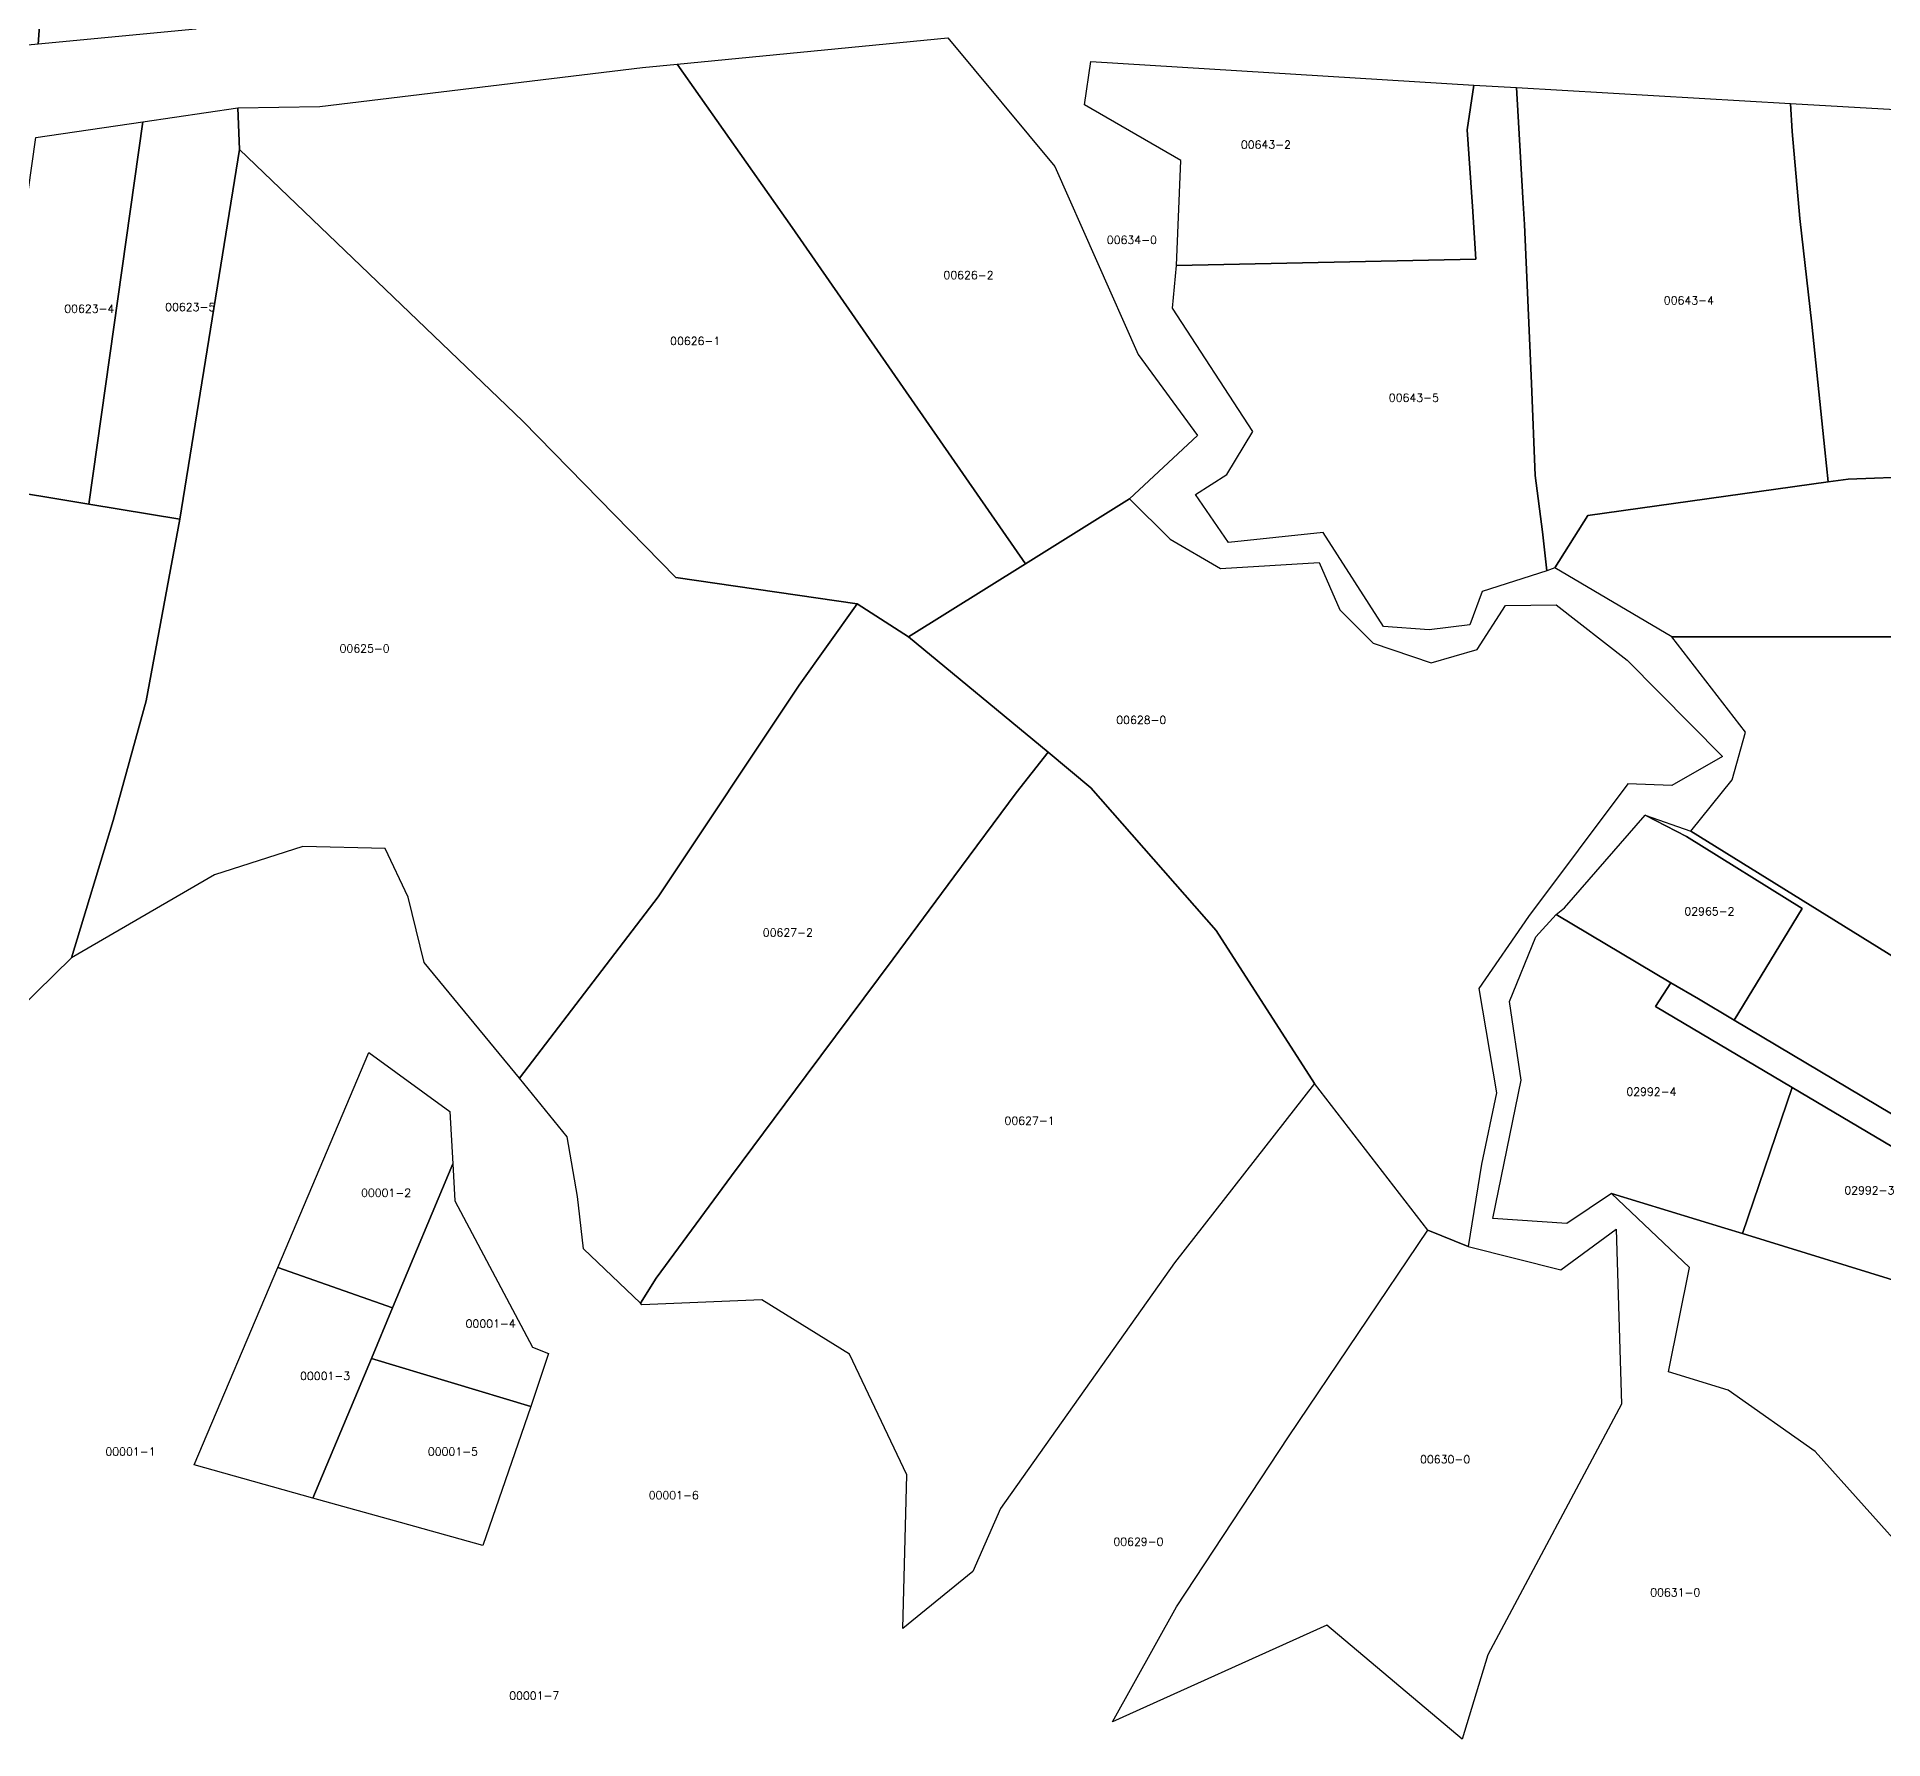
# Model space of a CAD drawing. Header units: metres. Extents: x 7423707 to 7427500, y 4706661 to 4708784.
# Drawn here: x 7424403.5 to 7424634.3, y 4706661.2 to 4706873.8 of the extents above; entities that cross this region are included whole.
import ezdxf

# ---------------------------------------------------------------- set-up
doc = ezdxf.new("R2010")
doc.units = ezdxf.units.M
doc.layers.add('Numrat_Parcelave', color=7, linetype='Continuous')
doc.layers.add('Parcelat_kadastrale2021', color=7, linetype='Continuous')
doc.styles.get("Standard").update_dxf_attribs({"font": 'simplex.shx'})

msp = doc.modelspace()

# ---------------------------------------------------------------- linework, layer by layer
at = {"layer": 'Parcelat_kadastrale2021'}
for points in [[(7424403.13, 4706935.17), (7424411.13, 4706920.81), (7424405.15, 4706893.01), (7424403.66, 4706872.94), (7424390.61, 4706871.67), (7424367.71, 4706865.11), (7424383.07, 4706947.52), (7424384.29, 4706937.61), (7424391.86, 4706933.01)], [(7424403.66, 4706872.94), (7424405.15, 4706893.01), (7424411.13, 4706920.81), (7424416.46, 4706919.16), (7424422.77, 4706922.95), (7424425.72, 4706923.08), (7424423.4, 4706874.81)], [(7424527.07, 4706807.99), (7424497.9, 4706850.02), (7424483.54, 4706870.42), (7424517.38, 4706873.73), (7424530.72, 4706857.62), (7424541.17, 4706834.17), (7424548.55, 4706824.05), (7424540.06, 4706816.1)], [(7424535.25, 4706870.76), (7424583.09, 4706867.8), (7424582.27, 4706862.2), (7424582.95, 4706852.63), (7424583.36, 4706846.07), (7424545.93, 4706845.25), (7424546.48, 4706858.39), (7424534.46, 4706865.34)], [(7424506.03, 4706803.01), (7424483.38, 4706806.27), (7424464.25, 4706825.81), (7424428.83, 4706859.76), (7424428.63, 4706864.97), (7424438.86, 4706865.13), (7424479.21, 4706869.99), (7424483.54, 4706870.42), (7424497.9, 4706850.02), (7424527.07, 4706807.99), (7424512.47, 4706798.88)], [(7424588.45, 4706867.49), (7424589.25, 4706853.73), (7424589.44, 4706850.41), (7424590.31, 4706830.53), (7424590.76, 4706819.02), (7424591.67, 4706811.98), (7424592.21, 4706807.14), (7424584.16, 4706804.54), (7424582.61, 4706800.39), (7424577.53, 4706799.77), (7424571.83, 4706800.18), (7424564.27, 4706811.9), (7424552.46, 4706810.66), (7424548.32, 4706816.67), (7424552.25, 4706819.16), (7424555.47, 4706824.55), (7424545.44, 4706839.95), (7424545.93, 4706845.25), (7424583.36, 4706846.07), (7424582.95, 4706852.63), (7424582.27, 4706862.2), (7424583.09, 4706867.8)], [(7424592.21, 4706807.14), (7424591.67, 4706811.98), (7424590.76, 4706819.02), (7424590.31, 4706830.53), (7424589.44, 4706850.41), (7424589.25, 4706853.73), (7424588.45, 4706867.49), (7424622.69, 4706865.51), (7424622.88, 4706862.03), (7424623.83, 4706851.13), (7424625.34, 4706837.94), (7424626.97, 4706822.25), (7424627.41, 4706818.24), (7424597.35, 4706814.03), (7424593.25, 4706807.48)], [(7424428.83, 4706859.76), (7424421.38, 4706813.59), (7424410.02, 4706815.46), (7424416.77, 4706863.23), (7424428.63, 4706864.97)], [(7424627.41, 4706818.24), (7424626.97, 4706822.25), (7424625.34, 4706837.94), (7424623.83, 4706851.13), (7424622.88, 4706862.03), (7424622.69, 4706865.51), (7424650.32, 4706863.92), (7424689.88, 4706860.36), (7424689.87, 4706837.2), (7424673.83, 4706820.24), (7424629.89, 4706818.59)], [(7424403.38, 4706861.27), (7424416.77, 4706863.23), (7424410.02, 4706815.46), (7424397.19, 4706817.57)], [(7424483.38, 4706806.27), (7424506.03, 4706803.01), (7424498.8, 4706792.84), (7424481.16, 4706766.41), (7424463.83, 4706743.75), (7424451.9, 4706758.18), (7424449.93, 4706766.33), (7424447.05, 4706772.43), (7424436.74, 4706772.7), (7424425.71, 4706769.16), (7424407.85, 4706758.79), (7424413.06, 4706775.91), (7424417.19, 4706790.87), (7424421.38, 4706813.59), (7424428.83, 4706859.76), (7424464.25, 4706825.81)], [(7424878.22, 4706778.48), (7424829.49, 4706789.78), (7424781.4, 4706800.06), (7424732.01, 4706810.98), (7424689.47, 4706818.37), (7424689.63, 4706794.77), (7424687.13, 4706795.09), (7424657.85, 4706798.89), (7424607.85, 4706798.87), (7424593.25, 4706807.48), (7424597.35, 4706814.03), (7424627.41, 4706818.24), (7424629.89, 4706818.59), (7424673.83, 4706820.24), (7424689.87, 4706837.2), (7424738.01, 4706830.26), (7424764.86, 4706826.47), (7424786.69, 4706823.47), (7424833.13, 4706816.51), (7424848.21, 4706813.47), (7424881.99, 4706808.68), (7424883.37, 4706793.38)], [(7424375.62, 4706791.62), (7424383.68, 4706819.8), (7424397.19, 4706817.57), (7424410.02, 4706815.46), (7424421.38, 4706813.59), (7424417.19, 4706790.87), (7424413.06, 4706775.91), (7424407.85, 4706758.79), (7424399.06, 4706750.15), (7424388.06, 4706743.03), (7424372.51, 4706738.35), (7424360.13, 4706744.61)], [(7424582.39, 4706722.72), (7424577.37, 4706724.74), (7424563.2, 4706743.07), (7424550.91, 4706762.18), (7424535.24, 4706780.01), (7424529.89, 4706784.45), (7424512.47, 4706798.88), (7424527.07, 4706807.99), (7424540.06, 4706816.1), (7424545.14, 4706811.06), (7424551.45, 4706807.43), (7424563.78, 4706808.15), (7424566.36, 4706802.25), (7424570.51, 4706798.1), (7424577.76, 4706795.62), (7424583.54, 4706797.28), (7424587.07, 4706802.78), (7424593.39, 4706802.88), (7424602.29, 4706795.94), (7424614.18, 4706783.93), (7424607.86, 4706780.3), (7424602.37, 4706780.51), (7424589.95, 4706763.94), (7424583.74, 4706754.94), (7424585.92, 4706741.9), (7424584.05, 4706733)], [(7424463.83, 4706743.75), (7424481.16, 4706766.41), (7424498.8, 4706792.84), (7424506.03, 4706803.01), (7424512.47, 4706798.88), (7424529.89, 4706784.45), (7424525.91, 4706779.38), (7424518.12, 4706768.9), (7424510.54, 4706758.66), (7424499.66, 4706744.07), (7424490.35, 4706731.55), (7424480.92, 4706718.75), (7424478.94, 4706715.61), (7424471.85, 4706722.42), (7424471.09, 4706728.94), (7424469.81, 4706736.39)], [(7424610.23, 4706774.61), (7424615.41, 4706781.03), (7424617.07, 4706786.95), (7424607.85, 4706798.87), (7424657.85, 4706798.89), (7424687.13, 4706795.09), (7424680, 4706782.47), (7424673.54, 4706769.78), (7424666.04, 4706771.76), (7424660.13, 4706761.01), (7424658.18, 4706757.51), (7424653.01, 4706748.08), (7424652.88, 4706748.14)], [(7424563.2, 4706743.07), (7424545.69, 4706720.65), (7424523.95, 4706689.99), (7424520.51, 4706682.09), (7424511.75, 4706675), (7424512.24, 4706694.17), (7424505.09, 4706709.27), (7424494.11, 4706716.03), (7424479.14, 4706715.42), (7424478.94, 4706715.61), (7424480.92, 4706718.75), (7424490.35, 4706731.55), (7424499.66, 4706744.07), (7424510.54, 4706758.66), (7424518.12, 4706768.9), (7424525.91, 4706779.38), (7424529.89, 4706784.45), (7424535.24, 4706780.01), (7424550.91, 4706762.18)], [(7424594.45, 4706765), (7424604.53, 4706776.58), (7424609.67, 4706773.91), (7424624.14, 4706764.93), (7424615.64, 4706750.97), (7424611.17, 4706753.63), (7424607.74, 4706755.66), (7424593.4, 4706764.18)], [(7424600.3, 4706729.32), (7424594.72, 4706725.58), (7424585.49, 4706726.21), (7424589.01, 4706743.48), (7424587.56, 4706753.33), (7424590.87, 4706761.38), (7424593.4, 4706764.18), (7424607.74, 4706755.66), (7424605.83, 4706752.67), (7424622.9, 4706742.59), (7424616.7, 4706724.31), (7424614.46, 4706725)], [(7424455.51, 4706733.05), (7424447.97, 4706715.04), (7424433.63, 4706720.09), (7424444.99, 4706746.96), (7424455.14, 4706739.58)], [(7424637.74, 4706717.83), (7424616.7, 4706724.31), (7424622.9, 4706742.59), (7424635.36, 4706735.18), (7424642.37, 4706731.57)], [(7424447.97, 4706715.04), (7424455.51, 4706733.05), (7424455.77, 4706728.43), (7424465.44, 4706710.14), (7424467.46, 4706709.32), (7424465.25, 4706702.72), (7424445.32, 4706708.72)], [(7424666.82, 4706708.92), (7424666.46, 4706707.78), (7424682.03, 4706700.51), (7424686.58, 4706698.46), (7424680.54, 4706698.46), (7424675.16, 4706690.16), (7424667.69, 4706694.21), (7424661.99, 4706695.66), (7424645.56, 4706692.13), (7424638, 4706683.42), (7424625.77, 4706697.11), (7424614.91, 4706704.76), (7424607.45, 4706707.04), (7424610.04, 4706720.1), (7424600.3, 4706729.32), (7424614.46, 4706725), (7424616.7, 4706724.31), (7424637.74, 4706717.83), (7424662.63, 4706710.22)], [(7424600.88, 4706724.86), (7424601.56, 4706703), (7424584.87, 4706671.7), (7424581.66, 4706661.17), (7424564.72, 4706675.4), (7424537.94, 4706663.31), (7424545.95, 4706677.7), (7424559.94, 4706698.94), (7424577.37, 4706724.74), (7424582.39, 4706722.72), (7424593.98, 4706719.8)], [(7424433.63, 4706720.09), (7424447.97, 4706715.04), (7424445.32, 4706708.72), (7424438.02, 4706691.27), (7424423.19, 4706695.43)], [(7424438.02, 4706691.27), (7424445.32, 4706708.72), (7424465.25, 4706702.72), (7424459.27, 4706685.33), (7424448.96, 4706688.23)]]:
    msp.add_lwpolyline(points, close=True, dxfattribs=at)
for points in [[(7424637.06, 4706738.24), (7424615.64, 4706750.97), (7424624.14, 4706764.93), (7424609.67, 4706773.91), (7424604.53, 4706776.58), (7424610.23, 4706774.61), (7424652.88, 4706748.14)], [(7424635.36, 4706735.18), (7424622.9, 4706742.59), (7424605.83, 4706752.67), (7424607.74, 4706755.66), (7424611.17, 4706753.63), (7424615.64, 4706750.97), (7424637.06, 4706738.24)]]:
    msp.add_lwpolyline(points, dxfattribs=at)

# ---------------------------------------------------------------- texts
at = {"layer": 'Numrat_Parcelave'}
for s, p in [('00643-2', (7424553.99, 4706859.87)), ('00634-0', (7424537.24, 4706847.97)), ('00626-2', (7424516.82, 4706843.57)), ('00643-4', (7424606.85, 4706840.41)), ('00623-4', (7424406.94, 4706839.37)), ('00623-5', (7424419.55, 4706839.58)), ('00626-1', (7424482.66, 4706835.34)), ('00643-5', (7424572.48, 4706828.25)), ('00625-0', (7424441.35, 4706796.92)), ('00628-0', (7424538.42, 4706787.99)), ('02965-2', (7424609.42, 4706764.08)), ('00627-2', (7424494.24, 4706761.43)), ('02992-4', (7424602.17, 4706741.55)), ('00627-1', (7424524.45, 4706737.92)), ('00001-2', (7424444.03, 4706728.91)), ('02992-3', (7424629.41, 4706729.22)), ('00001-4', (7424457.1, 4706712.57)), ('00001-3', (7424436.41, 4706706.03)), ('00001-1', (7424412.08, 4706696.59)), ('00001-5', (7424452.38, 4706696.59)), ('00630-0', (7424576.39, 4706695.62)), ('00001-6', (7424479.98, 4706691.14)), ('00629-0', (7424538.06, 4706685.32)), ('00631-0', (7424605.15, 4706678.98)), ('00001-7', (7424462.55, 4706666.09))]:
    msp.add_text(s, height=1, dxfattribs=at).set_placement(p)

doc.saveas('drawing.dxf')
